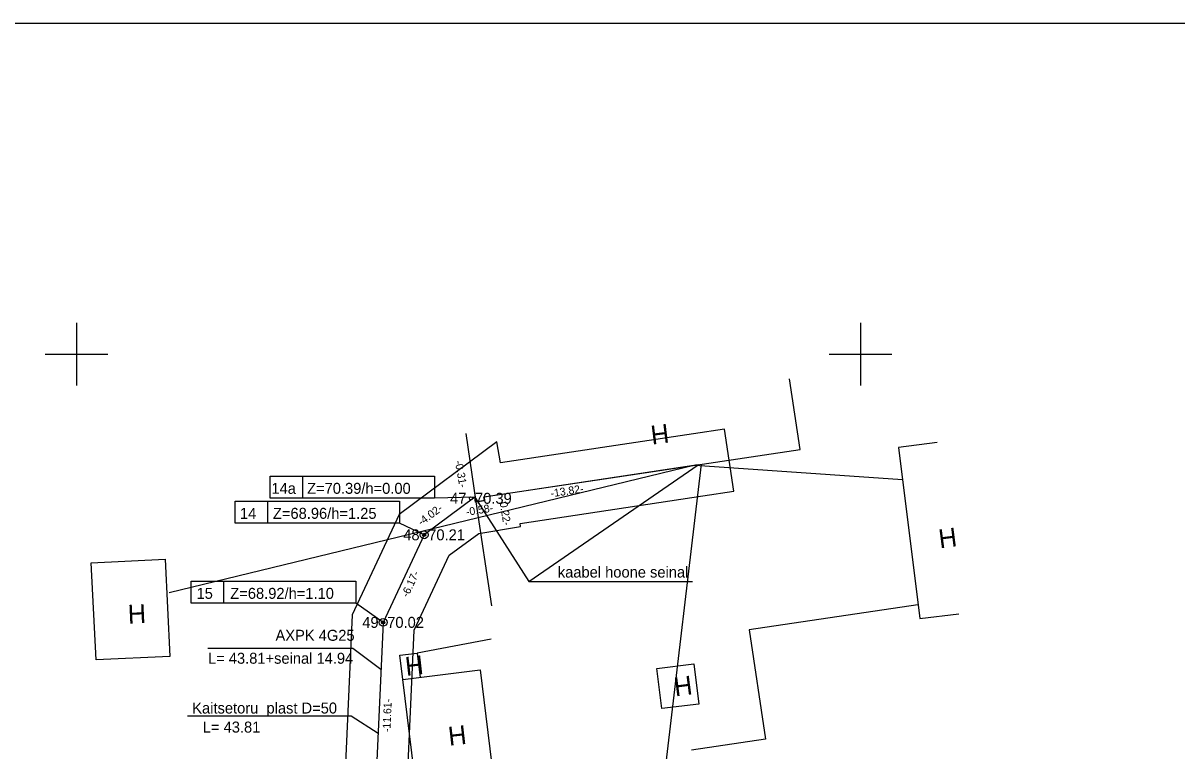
# Model space of a CAD drawing. Extents: x 628334 to 629245, y 6445793 to 6447691.
# Drawn here: x 628696.6 to 628770.2, y 6447174.7 to 6447221.1 of the extents above; entities that cross this region are included whole.
import ezdxf

# ---------------------------------------------------------------- set-up
doc = ezdxf.new("R2010")
doc.units = 0
for name, color, linetype in [('ABIJOONIS', 7, 'Continuous'), ('AED', 7, 'Continuous'), ('HOONE', 7, 'Continuous'), ('JOONSIDE', 7, 'Continuous'), ('KOORDPUNKT', 7, 'Continuous'), ('MOOTKORG', 7, 'Continuous'), ('MOOTMPUNKT', 7, 'Continuous'), ('MOOTNR', 7, 'Continuous'), ('MOOTPIIR', 7, 'Continuous'), ('MPKAABEL', 7, 'Continuous'), ('MPOHULIIN', 7, 'Continuous'), ('VORK', 7, 'Continuous'), ('VORMISTUS', 7, 'Continuous')]:
    doc.layers.add(name, color=color, linetype=linetype)

msp = doc.modelspace()

# ---------------------------------------------------------------- linework, layer by layer
at = {"layer": 'ABIJOONIS'}
msp.add_line((628728.849, 6447185.509), (628739.653, 6447192.951), dxfattribs=at)
for points in [[(628725.398, 6447190.878), (628722.841, 6447190.814), (628712.341, 6447190.814), (628712.341, 6447192.214), (628722.841, 6447192.214), (628722.841, 6447190.814)], [(628714.441, 6447190.814), (628714.441, 6447192.214)], [(628722.169, 6447188.48), (628720.608, 6447189.219), (628710.108, 6447189.219), (628710.108, 6447190.619), (628720.608, 6447190.619), (628720.608, 6447189.219)], [(628712.208, 6447189.219), (628712.208, 6447190.619)], [(628725.398, 6447190.878), (628728.849, 6447185.509), (628739.292, 6447185.509)], [(628719.553, 6447182.895), (628717.802, 6447184.116), (628707.302, 6447184.116), (628707.302, 6447185.516), (628717.802, 6447185.516), (628717.802, 6447184.116)], [(628709.402, 6447184.116), (628709.402, 6447185.516)]]:
    msp.add_lwpolyline(points, dxfattribs=at)
at = {"layer": 'AED'}
for p, q in [((628725.476, 6447190.592), (628726.46, 6447183.956)), ((628726.441, 6447181.823), (628721.717, 6447180.942))]:
    msp.add_line(p, q, dxfattribs=at)
msp.add_lwpolyline([(628753.667, 6447184.022), (628742.911, 6447182.428), (628743.947, 6447175.44), (628739.226, 6447174.74)], dxfattribs=at)
at = {"layer": 'HOONE'}
for points in [[(628724.823, 6447194.944), (628725.476, 6447190.592), (628726.013, 6447190.673), (628725.979, 6447190.899), (628746.148, 6447193.926), (628745.471, 6447198.438)], [(628754.892, 6447194.36), (628752.435, 6447194.054), (628753.795, 6447183.134), (628756.285, 6447183.444)], [(628720.809, 6447179.255), (628720.62, 6447180.809), (628721.717, 6447180.942), (628721.906, 6447179.39)]]:
    msp.add_lwpolyline(points, dxfattribs=at)
for points in [[(628700.934, 6447186.694), (628705.651, 6447186.926), (628705.956, 6447180.729), (628701.239, 6447180.497)], [(628737.022, 6447179.96), (628739.372, 6447180.253), (628739.693, 6447177.689), (628737.343, 6447177.396)], [(628720.809, 6447179.255), (628725.744, 6447179.861), (628726.587, 6447172.919), (628721.652, 6447172.313)]]:
    msp.add_lwpolyline(points, close=True, dxfattribs=at)
at = {"layer": 'KOORDPUNKT'}
for centre, radius in [((628722.169, 6447188.48), 0.25), ((628722.169, 6447188.48), 0.025), ((628722.169, 6447188.48), 0.0221), ((628722.169, 6447188.48), 0.0191), ((628722.169, 6447188.48), 0.0161), ((628722.169, 6447188.48), 0.0132), ((628722.169, 6447188.48), 0.0102), ((628722.169, 6447188.48), 0.00726), ((628722.169, 6447188.48), 0.0043), ((628719.553, 6447182.895), 0.25), ((628719.553, 6447182.895), 0.025), ((628719.553, 6447182.895), 0.0221), ((628719.553, 6447182.895), 0.0191), ((628719.553, 6447182.895), 0.0161), ((628719.553, 6447182.895), 0.0132), ((628719.553, 6447182.895), 0.0102), ((628719.553, 6447182.895), 0.00726), ((628719.553, 6447182.895), 0.0043)]:
    msp.add_circle(centre, radius, dxfattribs=at)
at = {"layer": 'MOOTMPUNKT'}
for centre in [(628725.156, 6447190.808), (628722.169, 6447188.48), (628719.553, 6447182.895)]:
    msp.add_circle(centre, 0.1, dxfattribs=at)
at = {"layer": 'MOOTPIIR'}
msp.add_lwpolyline([(628721.042, 6447171.543), (628721.533, 6447182.407), (628723.766, 6447187.175), (628725.65, 6447188.573), (628728.322, 6447189.005), (628728.289, 6447189.207), (628739.952, 6447190.974), (628741.93, 6447191.273), (628741.33, 6447195.228), (628739.353, 6447194.929), (628727.041, 6447193.063), (628726.802, 6447194.41), (628720.572, 6447189.785), (628717.573, 6447183.383), (628717.016, 6447171.051)], dxfattribs=at)
at = {"layer": 'MPKAABEL'}
msp.add_line((628739.835, 6447192.978), (628737.463, 6447172.899), dxfattribs=at)
for points in [[(628739.653, 6447192.951), (628725.993, 6447190.882), (628726.029, 6447190.661), (628725.453, 6447190.568), (628725.398, 6447190.878), (628722.169, 6447188.48), (628719.553, 6447182.895), (628719.029, 6447171.297), (628720.021, 6447167.948), (628723.645, 6447163.752), (628727.092, 6447161.548), (628727.798, 6447161.086), (628731.438, 6447161.376), (628733.566, 6447162.129), (628735.551, 6447162.895)], [(628725.398, 6447190.878), (628722.169, 6447188.48), (628719.553, 6447182.895), (628719.029, 6447171.297), (628720.021, 6447167.948), (628723.645, 6447163.752), (628727.092, 6447161.548), (628727.798, 6447161.086), (628731.438, 6447161.376), (628733.566, 6447162.129), (628735.551, 6447162.895)], [(628719.417, 6447179.891), (628717.621, 6447181.22), (628708.378, 6447181.22)], [(628719.233, 6447175.815), (628717.511, 6447176.918), (628707.083, 6447176.918)]]:
    msp.add_lwpolyline(points, dxfattribs=at)
at = {"layer": 'MPOHULIIN'}
for q in [(628705.904, 6447184.778), (628752.689, 6447192.018)]:
    msp.add_line((628739.464, 6447192.923), q, dxfattribs=at)
at = {"layer": 'VORK'}
for p, q in [((628700, 6447202), (628700, 6447198)), ((628750, 6447202), (628750, 6447198)), ((628698, 6447200), (628702, 6447200)), ((628748, 6447200), (628752, 6447200))]:
    msp.add_line(p, q, dxfattribs=at)
at = {"layer": 'VORMISTUS'}
msp.add_lwpolyline([(628619.614, 6447077.618), (628619.614, 6447221.118), (629027.614, 6447221.118), (629027.614, 6447077.618)], close=True, dxfattribs=at)

# ---------------------------------------------------------------- texts
at = {"layer": 'ABIJOONIS'}
for s, p in [('14a', (628712.429, 6447191.094)), ('Z=70.39/h=0.00', (628714.704, 6447191.094)), ('14', (628710.423, 6447189.499)), ('Z=68.96/h=1.25', (628712.524, 6447189.499)), ('kaabel hoone seinal', (628730.699, 6447185.754)), ('Z=68.92/h=1.10', (628709.804, 6447184.396)), ('15', (628707.652, 6447184.396))]:
    msp.add_text(s, height=0.7, dxfattribs=at).set_placement(p)
at = {"layer": 'HOONE'}
for rotation, p in [(7.05555, (628736.704, 6447194.232)), (7.38264, (628755.069, 6447187.612)), (2.59001, (628703.293, 6447182.808)), (6.47127, (628721.029, 6447179.48)), (7.38264, (628738.19, 6447178.168)), (6.47127, (628723.773, 6447175.022))]:
    msp.add_text('H', height=1.2, rotation=rotation, dxfattribs=at).set_placement(p)
at = {"layer": 'JOONSIDE'}
for s, rotation, p in [('-0.31-', 280.0806, (628724.125, 6447193.178)), ('-13.82-', 8.61453, (628730.274, 6447190.871)), ('-0.58-', 9.18365, (628724.878, 6447189.689)), ('-0.22-', 279.16235, (628726.953, 6447190.765)), ('-4.02-', 36.59052, (628721.991, 6447189.031)), ('-6.17-', 64.90173, (628721.139, 6447184.453)), ('-11.61-', 87.41312, (628720.012, 6447175.887))]:
    msp.add_text(s, height=0.5, rotation=rotation, dxfattribs=at).set_placement(p)
at = {"layer": 'MOOTKORG'}
for s, p in [(' 70.39', (628725.156, 6447190.458)), (' 70.21', (628722.169, 6447188.13)), (' 70.02', (628719.553, 6447182.545))]:
    msp.add_text(s, height=0.7, dxfattribs=at).set_placement(p)
at = {"layer": 'MOOTNR'}
for s, p in [('47 ', (628723.826, 6447190.458)), ('48 ', (628720.839, 6447188.13)), ('49 ', (628718.223, 6447182.545))]:
    msp.add_text(s, height=0.7, dxfattribs=at).set_placement(p)
at = {"layer": 'MPKAABEL'}
for s, p in [('AXPK 4G25', (628712.687, 6447181.72)), ('L= 43.81+seinal 14.94', (628708.382, 6447180.257)), ('Kaitsetoru  plast D=50', (628707.377, 6447177.082)), ('L= 43.81', (628708.051, 6447175.868))]:
    msp.add_text(s, height=0.7, dxfattribs=at).set_placement(p)

doc.saveas('drawing.dxf')
